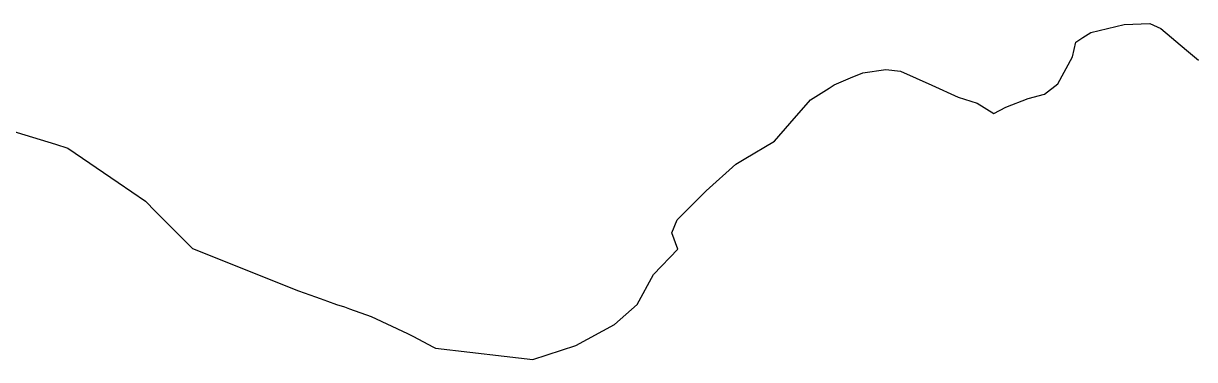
# Model space of a CAD drawing. Header units: metres. Extents: x 290946 to 378809, y 1824167 to 1998918.
# Drawn here: x 331124 to 343094, y 1824167 to 1827601 of the extents above; entities that cross this region are included whole.
import ezdxf

# ---------------------------------------------------------------- set-up
doc = ezdxf.new("R2010")
doc.units = ezdxf.units.M
doc.layers.add('DISTRICT BOUNDRY', color=86, linetype='Continuous')

msp = doc.modelspace()

# ---------------------------------------------------------------- linework, layer by layer
at = {"layer": 'DISTRICT BOUNDRY'}
msp.add_polyline3d([(330981, 1826509, 0), (331452, 1826367, 0), (331579, 1826328, 0), (332092, 1825976, 0), (332370, 1825785, 0), (332474, 1825681, 0), (332852, 1825303, 0), (333934, 1824869, 0), (334110, 1824807, 0), (334158, 1824790, 0), (334231, 1824764, 0), (334324, 1824731, 0), (334404, 1824704, 0), (334458, 1824685, 0), (334679, 1824608, 0), (335048, 1824433, 0), (335063, 1824427, 0), (335104, 1824405, 0), (335314, 1824294, 0), (335337, 1824282, 0), (336039, 1824203, 0), (336331, 1824167, 0), (336771, 1824310, 0), (337166, 1824524, 0), (337398, 1824731, 0), (337564, 1825037, 0), (337814, 1825294, 0), (337750, 1825462, 0), (337807, 1825596, 0), (338101, 1825889, 0), (338407, 1826162, 0), (338492, 1826213, 0), (338802, 1826399, 0), (338956, 1826579, 0), (339167, 1826822, 0), (339359, 1826941, 0), (339411, 1826973, 0), (339577, 1827044, 0), (339703, 1827097, 0), (339938, 1827130, 0), (340090, 1827112, 0), (340408, 1826970, 0), (340677, 1826847, 0), (340871, 1826788, 0), (341041, 1826681, 0), (341165, 1826745, 0), (341394, 1826835, 0), (341560, 1826878, 0), (341696, 1826984, 0), (341846, 1827260, 0), (341880, 1827411, 0), (341951, 1827457, 0), (342034, 1827510, 0), (342376, 1827591, 0), (342638, 1827601, 0), (342748, 1827549, 0), (343013, 1827329, 0), (343134, 1827224, 0)], dxfattribs=at)

doc.saveas('drawing.dxf')
